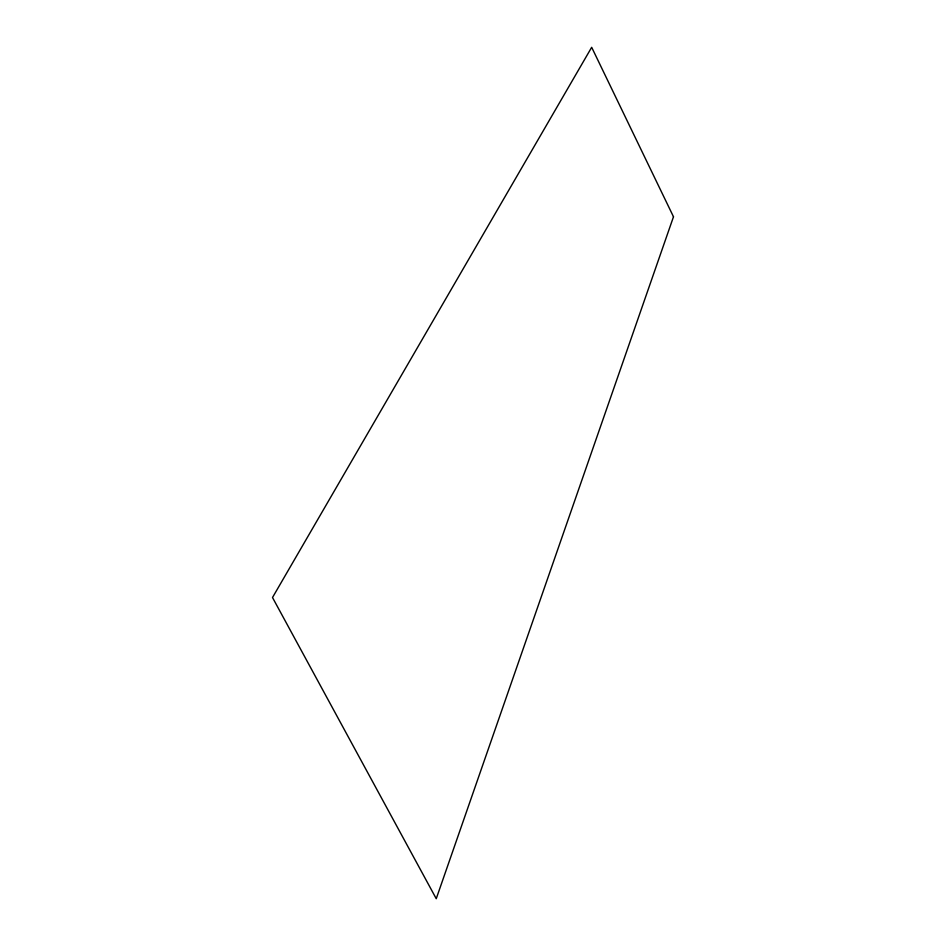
<?xml version="1.0" encoding="UTF-8"?>
<svg xmlns="http://www.w3.org/2000/svg" width="946" height="946" viewBox="0 0 946 946"><rect width="100%" height="100%" fill="white"/><g stroke="black" fill="none" stroke-linecap="round" stroke-linejoin="round"><path stroke-width="1.42" d="M673.493 216.776L436.248 898.7L272.507 597.517L591.676 47.3L673.493 216.776"/></g></svg>
